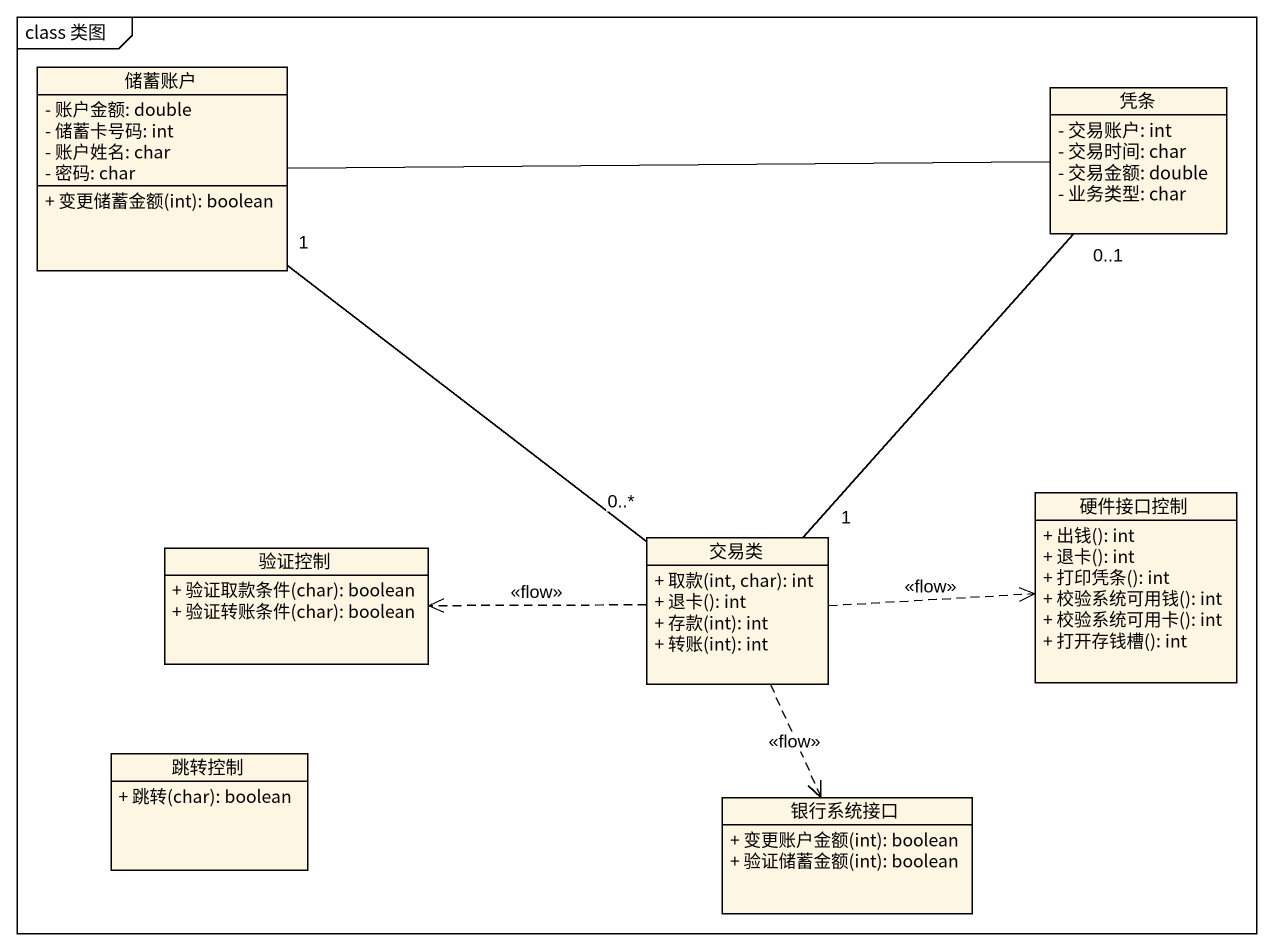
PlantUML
@startuml
mainframe class 类图
hide circle
hide empty members
skinparam classAttributeIconSize 0
class 储蓄账户 {
  - 账户金额: double
  - 储蓄卡号码: int
  - 账户姓名: char
  - 密码: char
  + 变更储蓄金额(int): boolean
}
class 凭条 {
  - 交易账户: int
  - 交易时间: char
  - 交易金额: double
  - 业务类型: char
}
class 硬件接口控制 {
  + 出钱(): int
  + 退卡(): int
  + 打印凭条(): int
  + 校验系统可用钱(): int
  + 校验系统可用卡(): int
  + 打开存钱槽(): int
}
class 验证控制 {
  + 验证取款条件(char): boolean
  + 验证转账条件(char): boolean
}
class 交易类 {
  + 取款(int, char): int
  + 退卡(): int
  + 存款(int): int
  + 转账(int): int
}
class 跳转控制 {
  + 跳转(char): boolean
}
class 银行系统接口 {
  + 变更账户金额(int): boolean
  + 验证储蓄金额(int): boolean
}
储蓄账户 -right- 凭条
储蓄账户 "1" -- "0..*" 交易类
凭条 "0..1" -- "1" 交易类
交易类 .right.> 硬件接口控制 : <<flow>>
交易类 .left.> 验证控制 : <<flow>>
交易类 ..> 银行系统接口 : <<flow>>
@enduml
